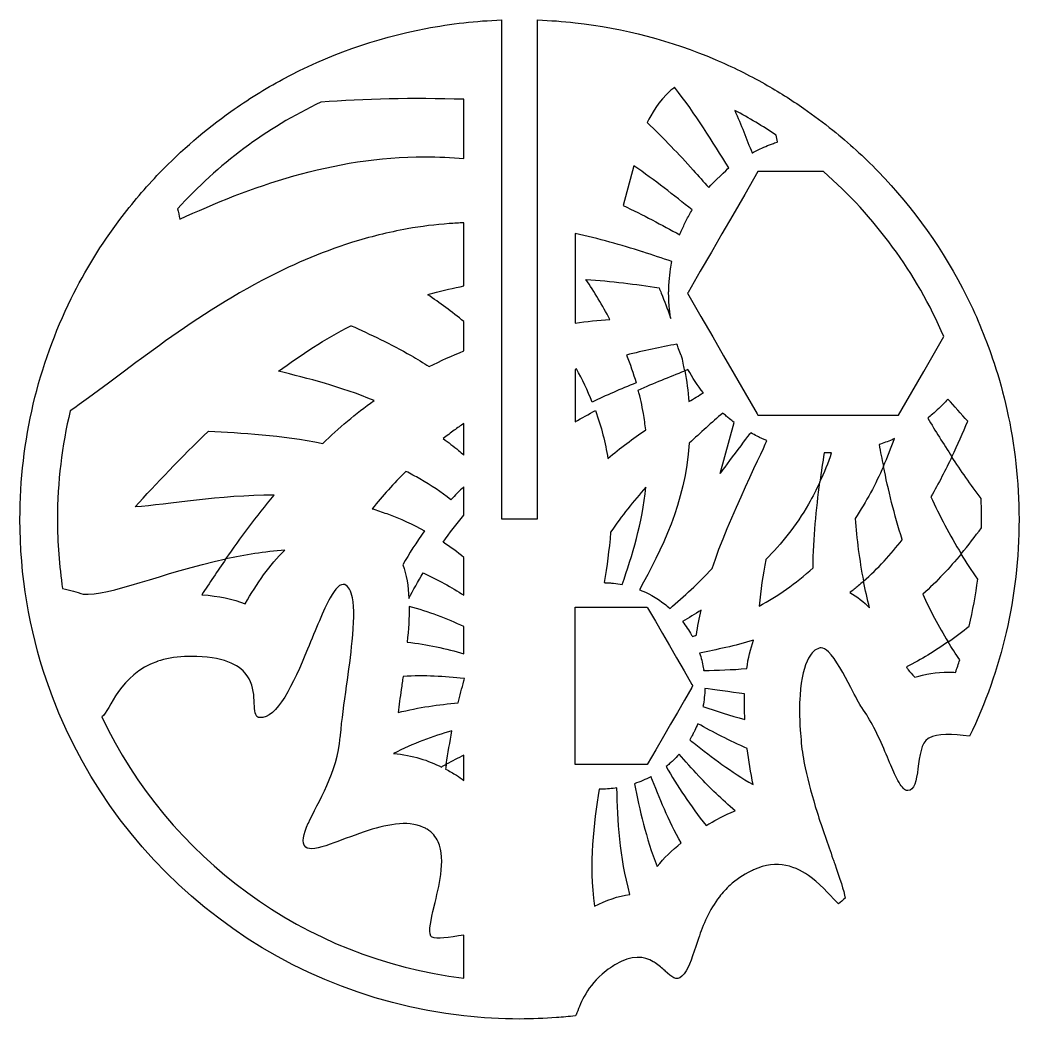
# Model space of a CAD drawing. Extents: x 14 to 419, y -217 to -4.
# Drawn here: x 331.6 to 411.6, y -216.7 to -136.7 of the extents above; entities that cross this region are included whole.
import ezdxf

# ---------------------------------------------------------------- set-up
doc = ezdxf.new("R2010")
doc.units = 0
doc.header["$MEASUREMENT"] = 0
doc.layers.add('LAYER_1', color=7, linetype='CONTINUOUS')

msp = doc.modelspace()

# ---------------------------------------------------------------- linework, layer by layer
at = {"layer": 'LAYER_1'}
msp.add_lwpolyline([(376.082, -183.688), (381.857, -183.688), (381.889, -183.744), (382.513, -184.824), (383.085, -185.815), (383.632, -186.761), (384.196, -187.738), (384.81, -188.8), (385.438, -189.886), (385.502, -189.996), (385.466, -190.045), (385.431, -190.112), (384.845, -191.131), (384.274, -192.116), (384.274, -192.123), (383.724, -193.068), (383.162, -194.038), (382.545, -195.107), (381.857, -196.296), (376.082, -196.296), (376.082, -183.688)], dxfattribs=at)
for points, knots in [([(410.658, -167.873), (410.379, -166.61), (410.037, -165.371), (409.635, -164.162), (409.035, -162.327), (408.305, -160.552), (407.455, -158.849), (405.606, -155.141), (403.201, -151.758), (400.343, -148.816), (399.207, -147.641), (397.997, -146.537), (396.723, -145.514), (395.972, -144.903), (395.199, -144.325), (394.402, -143.775), (393.393, -143.073), (392.345, -142.416), (391.269, -141.81), (389.985, -141.083), (388.659, -140.427), (387.29, -139.848), (383.784, -138.352), (380.02, -137.344), (376.082, -136.909), (375.095, -136.796), (374.093, -136.726), (373.084, -136.691), (373.084, -136.691), (373.084, -176.632), (373.084, -176.632), (373.084, -176.632), (370.184, -176.632), (370.184, -176.632), (370.184, -176.632), (370.184, -136.691), (370.184, -136.691), (369.172, -136.726), (368.169, -136.796), (367.182, -136.913), (366.152, -137.026), (365.132, -137.181), (364.127, -137.372), (360.063, -138.141), (356.214, -139.527), (352.686, -141.432), (351.247, -142.205), (349.857, -143.066), (348.53, -144.011), (346.474, -145.468), (344.558, -147.115), (342.816, -148.929), (341.679, -150.103), (340.618, -151.352), (339.633, -152.661), (338.148, -154.637), (336.843, -156.753), (335.742, -158.986), (333.11, -164.317), (331.632, -170.318), (331.632, -176.664), (331.632, -181.166), (332.377, -185.49), (333.746, -189.526), (338.642, -203.955), (351.557, -214.687), (367.182, -216.411), (368.642, -216.577), (370.128, -216.662), (371.634, -216.662), (372.632, -216.662), (373.624, -216.623), (374.601, -216.549), (375.098, -216.514), (375.592, -216.468), (376.082, -216.415), (376.097, -216.415), (376.114, -216.411), (376.128, -216.408), (376.142, -216.38), (376.153, -216.351), (376.167, -216.32), (376.502, -215.537), (376.859, -214.263), (378.256, -213.064), (378.456, -212.894), (378.675, -212.725), (378.919, -212.559), (379.028, -212.482), (379.144, -212.411), (379.272, -212.334), (380.665, -211.49), (381.621, -211.656), (382.348, -212.079), (382.394, -212.108), (382.443, -212.136), (382.489, -212.168), (382.796, -212.372), (383.053, -212.605), (383.29, -212.817), (383.29, -212.817), (383.297, -212.824), (383.297, -212.824), (383.812, -213.293), (384.203, -213.653), (384.641, -213.233), (385.113, -212.775), (385.406, -211.9), (385.748, -210.862), (385.819, -210.651), (385.89, -210.435), (385.967, -210.213), (386.334, -209.127), (386.814, -207.941), (387.643, -206.876), (387.883, -206.558), (388.165, -206.244), (388.493, -205.948), (388.962, -205.518), (389.523, -205.133), (390.197, -204.805), (390.254, -204.784), (390.306, -204.752), (390.359, -204.728), (392.285, -203.853), (393.824, -204.449), (394.998, -205.331), (395.975, -206.068), (396.695, -207.003), (397.168, -207.447), (397.355, -207.296), (397.538, -207.141), (397.718, -206.982), (397.605, -206.372), (397.281, -205.408), (396.872, -204.244), (396.826, -204.107), (396.776, -203.969), (396.727, -203.828), (396.332, -202.703), (395.873, -201.422), (395.457, -200.095), (395.09, -198.921), (394.755, -197.718), (394.512, -196.561), (394.37, -195.88), (394.261, -195.217), (394.197, -194.585), (394.166, -194.218), (394.134, -193.866), (394.113, -193.53), (394.042, -192.451), (394.042, -191.527), (394.095, -190.747), (394.191, -189.339), (394.448, -188.38), (394.776, -187.776), (395.034, -187.307), (395.323, -187.057), (395.619, -186.979), (395.676, -186.954), (395.739, -186.947), (395.792, -186.947), (395.965, -186.941), (396.159, -187.064), (396.371, -187.275), (396.949, -187.847), (397.623, -189.082), (398.166, -190.129), (398.551, -190.849), (398.865, -191.474), (399.052, -191.738), (399.404, -192.239), (399.722, -192.779), (400.004, -193.326), (400.671, -194.607), (401.176, -195.943), (401.616, -196.913), (401.761, -197.231), (401.895, -197.51), (402.029, -197.735), (402.266, -198.138), (402.488, -198.378), (402.717, -198.381), (403.264, -198.392), (403.412, -197.556), (403.539, -196.624), (403.677, -195.622), (403.797, -194.515), (404.351, -194.201), (404.365, -194.193), (404.389, -194.176), (404.404, -194.176), (405.113, -193.806), (406.28, -193.816), (407.677, -194.028), (410.21, -188.775), (411.632, -182.887), (411.632, -176.664), (411.632, -173.644), (411.297, -170.702), (410.658, -167.873)], [0, 0, 0, 0, 1, 1, 1, 2, 2, 2, 3, 3, 3, 4, 4, 4, 5, 5, 5, 6, 6, 6, 7, 7, 7, 8, 8, 8, 9, 9, 9, 10, 10, 10, 11, 11, 11, 12, 12, 12, 13, 13, 13, 14, 14, 14, 15, 15, 15, 16, 16, 16, 17, 17, 17, 18, 18, 18, 19, 19, 19, 20, 20, 20, 21, 21, 21, 22, 22, 22, 23, 23, 23, 24, 24, 24, 25, 25, 25, 26, 26, 26, 27, 27, 27, 28, 28, 28, 29, 29, 29, 30, 30, 30, 31, 31, 31, 32, 32, 32, 33, 33, 33, 34, 34, 34, 35, 35, 35, 36, 36, 36, 37, 37, 37, 38, 38, 38, 39, 39, 39, 40, 40, 40, 41, 41, 41, 42, 42, 42, 43, 43, 43, 44, 44, 44, 45, 45, 45, 46, 46, 46, 47, 47, 47, 48, 48, 48, 49, 49, 49, 50, 50, 50, 51, 51, 51, 52, 52, 52, 53, 53, 53, 54, 54, 54, 55, 55, 55, 56, 56, 56, 57, 57, 57, 58, 58, 58, 59, 59, 59, 60, 60, 60, 61, 61, 61, 62, 62, 62, 63, 63, 63, 64, 64, 64, 65, 65, 65, 66, 66, 66, 67, 67, 67, 67]), ([(383.755, -142.321), (383.85, -142.236), (383.953, -142.159), (384.052, -142.074), (385.734, -144.254), (387.11, -146.441), (388.384, -148.537), (388.274, -148.646), (387.188, -149.645), (386.782, -150.107), (386.376, -149.645), (385.967, -149.186), (385.544, -148.717), (384.404, -147.45), (383.195, -146.16), (381.857, -144.9), (382.154, -144.261), (382.757, -143.2), (383.755, -142.321)], [0, 0, 0, 0, 1, 1, 1, 2, 2, 2, 3, 3, 3, 4, 4, 4, 5, 5, 5, 6, 6, 6, 6]), ([(355.724, -143.263), (359.192, -143.016), (363.058, -142.903), (367.182, -143.041), (367.182, -143.041), (367.182, -147.789), (367.182, -147.789), (366.173, -147.691), (365.129, -147.637), (364.053, -147.637), (356.683, -147.637), (349.977, -150.075), (344.421, -152.647), (344.382, -152.35), (344.325, -152.065), (344.258, -151.797), (347.472, -148.258), (351.363, -145.348), (355.724, -143.263)], [0, 0, 0, 0, 1, 1, 1, 2, 2, 2, 3, 3, 3, 4, 4, 4, 5, 5, 5, 6, 6, 6, 6]), ([(392.183, -145.909), (392.222, -146.089), (392.257, -146.269), (392.293, -146.449), (392.293, -146.449), (392.056, -146.526), (391.964, -146.565), (391.548, -146.724), (391.142, -146.893), (390.744, -147.08), (390.402, -147.253), (390.254, -147.331), (390.254, -147.331), (389.823, -146.226), (389.372, -145.087), (388.874, -143.93), (390.014, -144.533), (391.118, -145.193), (392.183, -145.909)], [0, 0, 0, 0, 1, 1, 1, 2, 2, 2, 3, 3, 3, 4, 4, 4, 5, 5, 5, 6, 6, 6, 6]), ([(380.795, -148.364), (382.468, -149.521), (384.006, -150.731), (385.459, -151.896), (385.286, -152.171), (385.131, -152.45), (384.983, -152.739), (384.905, -152.88), (384.845, -153.021), (384.782, -153.162), (384.711, -153.31), (384.641, -153.451), (384.584, -153.6), (384.532, -153.709), (384.482, -153.85), (384.461, -153.889), (383.028, -153.099), (381.529, -152.294), (379.935, -151.536), (379.935, -151.536), (380.795, -148.364), (380.795, -148.364)], [0, 0, 0, 0, 1, 1, 1, 2, 2, 2, 3, 3, 3, 4, 4, 4, 5, 5, 5, 6, 6, 6, 7, 7, 7, 7]), ([(402.569, -167.315), (402.569, -167.315), (401.99, -168.325), (401.99, -168.325), (401.99, -168.325), (390.726, -168.325), (390.726, -168.325), (390.726, -168.325), (390.673, -168.229), (390.673, -168.229), (390.673, -168.229), (389.71, -166.568), (389.71, -166.568), (389.71, -166.568), (389.125, -165.551), (389.125, -165.551), (389.125, -165.551), (388.828, -165.033), (388.828, -165.033), (388.828, -165.033), (387.978, -163.566), (387.978, -163.566), (387.978, -163.566), (387.11, -162.066), (387.11, -162.066), (387.11, -162.066), (386.158, -160.415), (386.158, -160.415), (386.158, -160.415), (385.092, -158.57), (385.092, -158.57), (385.092, -158.57), (385.138, -158.492), (385.138, -158.492), (385.138, -158.492), (386.108, -156.806), (386.108, -156.806), (386.108, -156.806), (386.994, -155.282), (386.994, -155.282), (386.994, -155.282), (387.11, -155.078), (387.11, -155.078), (387.11, -155.078), (387.844, -153.811), (387.844, -153.811), (387.844, -153.811), (388.712, -152.312), (388.712, -152.312), (388.712, -152.312), (389.664, -150.661), (389.664, -150.661), (389.664, -150.661), (390.726, -148.816), (390.726, -148.816), (390.726, -148.816), (395.965, -148.816), (395.965, -148.816), (400.092, -152.421), (403.416, -156.933), (405.617, -162.038), (405.617, -162.038), (404.872, -163.329), (404.872, -163.329), (404.872, -163.329), (404.008, -164.832), (404.008, -164.832), (404.008, -164.832), (403.052, -166.479), (403.052, -166.479), (403.052, -166.479), (402.576, -167.308), (402.576, -167.308), (402.576, -167.308), (402.576, -167.308), (402.569, -167.315)], [0, 0, 0, 0, 1, 1, 1, 2, 2, 2, 3, 3, 3, 4, 4, 4, 5, 5, 5, 6, 6, 6, 7, 7, 7, 8, 8, 8, 9, 9, 9, 10, 10, 10, 11, 11, 11, 12, 12, 12, 13, 13, 13, 14, 14, 14, 15, 15, 15, 16, 16, 16, 17, 17, 17, 18, 18, 18, 19, 19, 19, 20, 20, 20, 21, 21, 21, 22, 22, 22, 23, 23, 23, 24, 24, 24, 25, 25, 25, 25]), ([(336.684, -182.658), (336.19, -182.464), (335.647, -182.315), (335.047, -182.21), (334.772, -180.4), (334.631, -178.548), (334.631, -176.664), (334.631, -173.672), (334.987, -170.766), (335.661, -167.979), (339.4, -165.431), (344.544, -160.958), (351.004, -157.554), (353.237, -156.365), (355.635, -155.31), (358.186, -154.513), (359.622, -154.054), (361.107, -153.688), (362.649, -153.413), (363.795, -153.208), (364.906, -153.07), (366, -152.989), (366, -152.989), (366.007, -152.989), (366.007, -152.989), (366.402, -152.961), (366.794, -152.943), (367.182, -152.929), (367.182, -152.929), (367.182, -157.978), (367.182, -157.978), (366.36, -158.136), (365.527, -158.334), (364.681, -158.57), (364.547, -158.602), (364.423, -158.64), (364.289, -158.679), (365.235, -159.332), (366.212, -160.045), (367.182, -160.828), (367.182, -160.828), (367.182, -163.185), (367.182, -163.185), (366.261, -163.551), (365.337, -163.968), (364.405, -164.44), (363.922, -164.126), (363.435, -163.837), (362.952, -163.558), (361.312, -162.62), (359.668, -161.837), (358.147, -161.166), (358.137, -161.166), (358.137, -161.166), (358.137, -161.166), (356.059, -162.235), (354.129, -163.488), (352.337, -164.814), (354.651, -165.361), (357.318, -166.049), (359.989, -167.153), (358.514, -168.208), (357.145, -169.365), (355.872, -170.582), (352.541, -169.887), (349.328, -169.746), (346.728, -169.605), (344.498, -171.725), (342.554, -173.835), (340.843, -175.662), (343.531, -175.5), (347.55, -174.71), (351.995, -174.735), (350.566, -176.438), (349.285, -178.163), (348.128, -179.828), (349.628, -179.507), (351.204, -179.25), (352.845, -179.133), (351.635, -180.305), (350.573, -181.829), (349.667, -183.416), (348.696, -183.049), (347.55, -182.792), (346.188, -182.704), (346.798, -181.776), (347.437, -180.813), (348.128, -179.828), (342.978, -180.94), (338.787, -182.82), (336.684, -182.658)], [0, 0, 0, 0, 1, 1, 1, 2, 2, 2, 3, 3, 3, 4, 4, 4, 5, 5, 5, 6, 6, 6, 7, 7, 7, 8, 8, 8, 9, 9, 9, 10, 10, 10, 11, 11, 11, 12, 12, 12, 13, 13, 13, 14, 14, 14, 15, 15, 15, 16, 16, 16, 17, 17, 17, 18, 18, 18, 19, 19, 19, 20, 20, 20, 21, 21, 21, 22, 22, 22, 23, 23, 23, 24, 24, 24, 25, 25, 25, 26, 26, 26, 27, 27, 27, 28, 28, 28, 29, 29, 29, 30, 30, 30, 30]), ([(376.082, -153.783), (377.977, -154.189), (379.776, -154.703), (381.491, -155.25), (381.491, -155.25), (381.497, -155.25), (381.497, -155.25), (382.295, -155.508), (383.067, -155.766), (383.826, -156.023), (383.787, -156.217), (383.755, -156.422), (383.724, -156.623), (383.671, -156.954), (383.639, -157.297), (383.618, -157.632), (383.607, -157.657), (383.607, -157.688), (383.607, -157.72), (383.593, -157.9), (383.586, -158.069), (383.586, -158.249), (383.576, -158.359), (383.576, -158.461), (383.576, -158.57), (383.576, -158.891), (383.593, -159.212), (383.618, -159.522), (383.625, -159.682), (383.639, -159.837), (383.657, -159.992), (383.671, -160.15), (383.695, -160.306), (383.716, -160.461), (383.724, -160.5), (383.724, -160.549), (383.741, -160.588), (383.724, -160.539), (383.71, -160.51), (383.695, -160.461), (383.477, -159.812), (383.233, -159.188), (382.983, -158.57), (382.919, -158.422), (382.866, -158.274), (382.803, -158.133), (380.951, -157.85), (378.996, -157.593), (376.957, -157.452), (377.62, -158.461), (378.27, -159.533), (378.873, -160.665), (377.959, -160.733), (377.028, -160.824), (376.082, -160.948), (376.082, -160.948), (376.082, -153.783), (376.082, -153.783)], [0, 0, 0, 0, 1, 1, 1, 2, 2, 2, 3, 3, 3, 4, 4, 4, 5, 5, 5, 6, 6, 6, 7, 7, 7, 8, 8, 8, 9, 9, 9, 10, 10, 10, 11, 11, 11, 12, 12, 12, 13, 13, 13, 14, 14, 14, 15, 15, 15, 16, 16, 16, 17, 17, 17, 18, 18, 18, 19, 19, 19, 19]), ([(376.082, -164.662), (376.118, -164.652), (376.157, -164.638), (376.192, -164.627), (376.661, -165.463), (377.081, -166.349), (377.451, -167.277), (378.552, -166.754), (379.723, -166.236), (380.965, -165.739), (380.75, -164.973), (380.489, -164.228), (380.192, -163.509), (381.575, -163.174), (382.937, -162.892), (384.242, -162.634), (384.281, -162.768), (384.327, -162.892), (384.373, -163.018), (384.436, -163.198), (384.507, -163.368), (384.584, -163.541), (384.595, -163.566), (384.602, -163.597), (384.616, -163.618), (384.623, -163.629), (384.623, -163.629), (384.623, -163.636), (384.623, -163.643), (384.63, -163.657), (384.641, -163.675), (384.687, -163.894), (384.732, -164.112), (384.771, -164.331), (384.81, -164.479), (384.835, -164.627), (384.866, -164.775), (384.951, -164.744), (385.039, -164.705), (385.124, -164.673), (385.484, -165.329), (385.9, -165.957), (386.359, -166.536), (385.978, -166.762), (385.593, -166.994), (385.202, -167.238), (385.131, -166.402), (385.015, -165.58), (384.866, -164.775), (383.657, -165.252), (382.397, -165.753), (381.131, -166.317), (381.304, -166.924), (381.445, -167.552), (381.554, -168.19), (381.631, -168.638), (381.691, -169.065), (381.741, -169.496), (380.725, -170.201), (379.709, -170.959), (378.707, -171.785), (378.513, -170.543), (378.192, -169.27), (377.716, -167.957), (377.169, -168.243), (376.626, -168.543), (376.082, -168.868), (376.082, -168.868), (376.082, -164.662), (376.082, -164.662)], [0, 0, 0, 0, 1, 1, 1, 2, 2, 2, 3, 3, 3, 4, 4, 4, 5, 5, 5, 6, 6, 6, 7, 7, 7, 8, 8, 8, 9, 9, 9, 10, 10, 10, 11, 11, 11, 12, 12, 12, 13, 13, 13, 14, 14, 14, 15, 15, 15, 16, 16, 16, 17, 17, 17, 18, 18, 18, 19, 19, 19, 20, 20, 20, 21, 21, 21, 22, 22, 22, 23, 23, 23, 23]), ([(408.626, -177.341), (408.115, -178.036), (407.575, -178.738), (407, -179.43), (407.409, -180.103), (407.85, -180.777), (408.323, -181.444), (408.16, -182.721), (407.931, -183.977), (407.635, -185.212), (407.095, -185.646), (406.534, -186.069), (405.952, -186.478), (406.248, -186.954), (406.559, -187.435), (406.887, -187.907), (406.778, -188.246), (406.665, -188.581), (406.545, -188.916), (406.358, -188.906), (406.178, -188.902), (405.998, -188.902), (404.993, -188.902), (404.1, -189.036), (403.296, -189.308), (403.084, -189.082), (402.865, -188.856), (402.756, -188.722), (402.717, -188.651), (402.668, -188.567), (402.622, -188.472), (403.804, -187.886), (404.911, -187.205), (405.952, -186.478), (405.173, -185.205), (404.499, -183.931), (403.927, -182.658), (405.063, -181.635), (406.079, -180.541), (407, -179.43), (406.069, -177.906), (405.271, -176.368), (404.576, -174.858), (405.201, -173.778), (405.758, -172.702), (406.256, -171.655), (405.571, -170.607), (404.929, -169.573), (404.319, -168.568), (404.446, -168.466), (404.576, -168.363), (404.693, -168.254), (404.872, -168.106), (405.045, -167.95), (405.208, -167.784), (405.296, -167.707), (405.374, -167.629), (405.451, -167.552), (405.578, -167.425), (405.702, -167.294), (405.822, -167.16), (405.857, -167.122), (405.899, -167.083), (405.935, -167.033), (406.46, -167.622), (406.986, -168.215), (407.532, -168.815), (407.141, -169.714), (406.718, -170.678), (406.256, -171.655), (406.972, -172.759), (407.744, -173.877), (408.595, -174.985), (408.619, -175.542), (408.633, -176.1), (408.633, -176.664), (408.633, -176.89), (408.63, -177.116), (408.626, -177.341)], [0, 0, 0, 0, 1, 1, 1, 2, 2, 2, 3, 3, 3, 4, 4, 4, 5, 5, 5, 6, 6, 6, 7, 7, 7, 8, 8, 8, 9, 9, 9, 10, 10, 10, 11, 11, 11, 12, 12, 12, 13, 13, 13, 14, 14, 14, 15, 15, 15, 16, 16, 16, 17, 17, 17, 18, 18, 18, 19, 19, 19, 20, 20, 20, 21, 21, 21, 22, 22, 22, 23, 23, 23, 24, 24, 24, 25, 25, 25, 26, 26, 26, 26]), ([(390.165, -169.746), (390.331, -169.834), (390.493, -169.926), (390.659, -170.004), (390.744, -170.053), (390.822, -170.092), (390.91, -170.131), (390.994, -170.169), (391.079, -170.208), (391.167, -170.247), (391.245, -170.286), (391.337, -170.325), (391.425, -170.357), (391.509, -170.395), (388.288, -176.78), (387.064, -180.594), (387.064, -180.594), (387.064, -180.601), (387.064, -180.601), (385.943, -181.79), (384.789, -182.831), (383.685, -183.797), (383.395, -183.54), (383.085, -183.307), (382.757, -183.088), (382.03, -182.601), (381.374, -182.354), (381.24, -182.298), (382.99, -179.109), (384.898, -175.38), (385.226, -170.568), (386.126, -169.725), (387.033, -168.917), (387.907, -168.152), (387.992, -168.24), (388.094, -168.317), (388.186, -168.395), (388.274, -168.466), (388.37, -168.536), (388.454, -168.606), (388.634, -168.755), (388.634, -168.776), (388.828, -168.903), (388.828, -168.903), (387.703, -172.981), (387.703, -172.981), (387.703, -172.981), (390.07, -169.746), (390.165, -169.746)], [0, 0, 0, 0, 1, 1, 1, 2, 2, 2, 3, 3, 3, 4, 4, 4, 5, 5, 5, 6, 6, 6, 7, 7, 7, 8, 8, 8, 9, 9, 9, 10, 10, 10, 11, 11, 11, 12, 12, 12, 13, 13, 13, 14, 14, 14, 15, 15, 15, 16, 16, 16, 16]), ([(366.758, -171.154), (366.353, -170.819), (365.944, -170.497), (365.524, -170.201), (365.813, -169.972), (366.109, -169.746), (366.406, -169.535), (366.663, -169.344), (366.921, -169.164), (367.182, -168.987), (367.182, -168.987), (367.182, -171.517), (367.182, -171.517), (367.044, -171.394), (366.903, -171.274), (366.758, -171.154)], [0, 0, 0, 0, 1, 1, 1, 2, 2, 2, 3, 3, 3, 4, 4, 4, 5, 5, 5, 5]), ([(400.421, -170.684), (400.597, -170.631), (400.77, -170.568), (400.95, -170.497), (401.122, -170.434), (401.295, -170.363), (401.468, -170.286), (401.528, -170.261), (401.592, -170.229), (401.655, -170.201), (401.387, -170.935), (401.098, -171.676), (400.777, -172.42), (400.653, -171.834), (400.537, -171.256), (400.421, -170.684)], [0, 0, 0, 0, 1, 1, 1, 2, 2, 2, 3, 3, 3, 4, 4, 4, 5, 5, 5, 5]), ([(395.69, -173.669), (395.792, -172.871), (395.909, -172.106), (396.025, -171.34), (396.138, -171.348), (396.247, -171.348), (396.353, -171.348), (396.448, -171.348), (396.544, -171.348), (396.628, -171.34), (396.364, -172.124), (396.05, -172.903), (395.69, -173.669)], [0, 0, 0, 0, 1, 1, 1, 2, 2, 2, 3, 3, 3, 4, 4, 4, 4]), ([(402.273, -178.291), (401.373, -179.469), (400.343, -180.594), (399.179, -181.617), (399.316, -182.33), (399.482, -183.042), (399.669, -183.759), (399.2, -183.261), (398.678, -182.831), (398.089, -182.517), (398.314, -182.354), (398.537, -182.175), (398.763, -181.984), (398.903, -181.867), (399.045, -181.751), (399.179, -181.617), (398.84, -179.906), (398.635, -178.227), (398.505, -176.6), (399.412, -175.249), (400.152, -173.842), (400.777, -172.427), (401.168, -174.311), (401.637, -176.279), (402.273, -178.28), (402.273, -178.28), (402.273, -178.291), (402.273, -178.291)], [0, 0, 0, 0, 1, 1, 1, 2, 2, 2, 3, 3, 3, 4, 4, 4, 5, 5, 5, 6, 6, 6, 7, 7, 7, 8, 8, 8, 9, 9, 9, 9]), ([(367.182, -179.712), (367.182, -179.712), (367.182, -182.742), (367.182, -182.742), (366.173, -182.09), (365.09, -181.483), (363.912, -180.954), (363.506, -181.635), (363.132, -182.315), (362.772, -183), (362.726, -182.009), (362.585, -181.102), (362.296, -180.305), (362.79, -179.405), (363.368, -178.509), (364.038, -177.592), (363.107, -177.077), (362.098, -176.608), (361.008, -176.209), (360.617, -176.068), (360.214, -175.937), (359.826, -175.817), (360.663, -174.787), (361.562, -173.789), (362.539, -172.826), (362.913, -173.013), (363.287, -173.217), (363.661, -173.429), (364.561, -173.944), (365.383, -174.505), (366.134, -175.094), (366.469, -174.745), (366.815, -174.399), (367.182, -174.057), (367.182, -174.057), (367.182, -176.332), (367.182, -176.332), (366.593, -177.038), (366.035, -177.754), (365.517, -178.491), (366.102, -178.88), (366.656, -179.289), (367.182, -179.712)], [0, 0, 0, 0, 1, 1, 1, 2, 2, 2, 3, 3, 3, 4, 4, 4, 5, 5, 5, 6, 6, 6, 7, 7, 7, 8, 8, 8, 9, 9, 9, 10, 10, 10, 11, 11, 11, 12, 12, 12, 13, 13, 13, 14, 14, 14, 14]), ([(379.857, -181.885), (379.631, -181.846), (379.395, -181.807), (379.152, -181.783), (379.046, -181.776), (378.936, -181.758), (378.823, -181.751), (378.714, -181.744), (378.605, -181.737), (378.495, -181.737), (378.474, -181.737), (378.45, -181.726), (378.425, -181.726), (378.623, -180.453), (378.816, -179.109), (378.926, -177.701), (378.926, -177.694), (378.926, -177.687), (378.926, -177.687), (379.818, -176.389), (380.771, -175.193), (381.755, -174.092), (381.466, -176.992), (380.647, -179.571), (379.857, -181.885)], [0, 0, 0, 0, 1, 1, 1, 2, 2, 2, 3, 3, 3, 4, 4, 4, 5, 5, 5, 6, 6, 6, 7, 7, 7, 8, 8, 8, 8]), ([(395.136, -180.541), (393.746, -181.815), (392.293, -182.806), (390.829, -183.617), (390.945, -182.337), (391.125, -181.095), (391.361, -179.892), (391.361, -179.892), (391.361, -179.885), (391.361, -179.885), (392.603, -178.64), (393.767, -177.193), (394.776, -175.436), (395.111, -174.858), (395.418, -174.272), (395.69, -173.68), (395.394, -175.842), (395.161, -178.131), (395.136, -180.541)], [0, 0, 0, 0, 1, 1, 1, 2, 2, 2, 3, 3, 3, 4, 4, 4, 5, 5, 5, 6, 6, 6, 6]), ([(367.182, -213.395), (354.351, -211.85), (343.517, -203.711), (338.187, -192.479), (338.85, -191.961), (339.605, -189.082), (342.639, -188.034), (342.639, -188.027), (342.646, -188.027), (342.646, -188.027), (343.263, -187.816), (343.983, -187.674), (344.812, -187.653), (347.564, -187.565), (348.947, -188.15), (349.642, -188.948), (350.721, -190.169), (350.199, -191.879), (350.566, -192.387), (350.619, -192.472), (350.697, -192.522), (350.816, -192.535), (352.206, -192.684), (353.512, -189.833), (354.669, -187.043), (355.314, -185.48), (355.918, -183.938), (356.475, -182.947), (356.895, -182.188), (357.286, -181.758), (357.639, -181.892), (357.96, -182.015), (358.154, -182.393), (358.253, -182.947), (358.412, -183.776), (358.373, -185.018), (358.232, -186.425), (358.122, -187.544), (357.96, -188.768), (357.787, -189.981), (357.597, -191.378), (357.403, -192.747), (357.294, -193.929), (357.294, -193.929), (357.294, -193.936), (357.294, -193.936), (357.286, -193.989), (357.286, -194.038), (357.279, -194.084), (357.036, -196.896), (355.494, -199.326), (354.729, -200.977), (354.722, -200.984), (354.722, -200.984), (354.722, -200.992), (354.316, -201.884), (354.136, -202.54), (354.51, -202.9), (354.799, -203.172), (355.519, -203.002), (356.464, -202.674), (357.255, -202.399), (358.207, -202.008), (359.195, -201.679), (360.863, -201.118), (362.649, -200.72), (363.943, -201.32), (364.046, -201.358), (364.141, -201.415), (364.233, -201.468), (364.649, -201.729), (364.931, -202.071), (365.111, -202.477), (365.446, -203.203), (365.453, -204.128), (365.33, -205.087), (365.33, -205.087), (365.33, -205.094), (365.33, -205.094), (365.217, -205.955), (364.991, -206.837), (364.804, -207.627), (364.804, -207.635), (364.804, -207.635), (364.804, -207.645), (364.804, -207.652), (364.804, -207.652), (364.797, -207.659), (364.54, -208.721), (364.328, -209.606), (364.54, -210.019), (364.561, -210.058), (364.592, -210.09), (364.638, -210.114), (364.977, -210.305), (365.958, -210.114), (367.182, -209.956), (367.182, -209.956), (367.182, -213.395), (367.182, -213.395)], [0, 0, 0, 0, 1, 1, 1, 2, 2, 2, 3, 3, 3, 4, 4, 4, 5, 5, 5, 6, 6, 6, 7, 7, 7, 8, 8, 8, 9, 9, 9, 10, 10, 10, 11, 11, 11, 12, 12, 12, 13, 13, 13, 14, 14, 14, 15, 15, 15, 16, 16, 16, 17, 17, 17, 18, 18, 18, 19, 19, 19, 20, 20, 20, 21, 21, 21, 22, 22, 22, 23, 23, 23, 24, 24, 24, 25, 25, 25, 26, 26, 26, 27, 27, 27, 28, 28, 28, 29, 29, 29, 30, 30, 30, 31, 31, 31, 32, 32, 32, 33, 33, 33, 33]), ([(367.182, -185.247), (367.182, -185.247), (367.182, -187.42), (367.182, -187.42), (365.76, -187.015), (364.25, -186.672), (362.638, -186.496), (362.74, -185.494), (362.804, -184.534), (362.797, -183.642), (364.377, -184.055), (365.831, -184.626), (367.182, -185.247)], [0, 0, 0, 0, 1, 1, 1, 2, 2, 2, 3, 3, 3, 4, 4, 4, 4]), ([(386.172, -183.924), (386.024, -184.573), (385.9, -185.237), (385.798, -185.917), (385.688, -185.963), (385.586, -186.002), (385.484, -186.041), (385.459, -186.002), (385.438, -185.963), (385.414, -185.924), (385.195, -185.54), (384.951, -185.184), (384.687, -184.845), (385.173, -184.549), (385.671, -184.245), (386.172, -183.924)], [0, 0, 0, 0, 1, 1, 1, 2, 2, 2, 3, 3, 3, 4, 4, 4, 5, 5, 5, 5]), ([(389.83, -188.606), (388.641, -188.708), (387.491, -188.746), (386.398, -188.768), (386.415, -188.87), (386.366, -188.613), (386.352, -188.535), (386.281, -188.129), (386.179, -187.738), (386.055, -187.364), (387.431, -187.096), (388.874, -186.785), (390.367, -186.348), (390.126, -187.018), (389.947, -187.776), (389.83, -188.606)], [0, 0, 0, 0, 1, 1, 1, 2, 2, 2, 3, 3, 3, 4, 4, 4, 5, 5, 5, 5]), ([(367.182, -189.604), (367.013, -190.19), (366.861, -190.779), (366.72, -191.364), (365.181, -191.488), (363.57, -191.706), (361.911, -192.137), (361.982, -191.544), (362.07, -190.927), (362.162, -190.278), (362.211, -189.925), (362.264, -189.583), (362.313, -189.237), (364.021, -189.135), (365.644, -189.234), (367.182, -189.403), (367.199, -189.407), (367.217, -189.407), (367.235, -189.41), (367.217, -189.473), (367.199, -189.54), (367.182, -189.604)], [0, 0, 0, 0, 1, 1, 1, 2, 2, 2, 3, 3, 3, 4, 4, 4, 5, 5, 5, 6, 6, 6, 7, 7, 7, 7]), ([(389.675, -192.677), (388.493, -192.366), (387.385, -191.996), (386.32, -191.636), (386.366, -191.403), (386.408, -191.17), (386.429, -190.927), (386.461, -190.683), (386.479, -190.45), (386.479, -190.2), (387.085, -190.264), (388.556, -190.51), (389.657, -190.62), (389.633, -191.269), (389.64, -191.95), (389.675, -192.677)], [0, 0, 0, 0, 1, 1, 1, 2, 2, 2, 3, 3, 3, 4, 4, 4, 5, 5, 5, 5]), ([(367.182, -197.573), (366.995, -197.422), (366.794, -197.284), (366.578, -197.146), (366.321, -196.991), (366.032, -196.818), (365.711, -196.656), (365.735, -196.522), (365.75, -196.398), (365.767, -196.271), (365.64, -196.342), (365.51, -196.412), (365.383, -196.49), (364.367, -195.982), (363.082, -195.52), (361.545, -195.421), (363.125, -194.599), (364.695, -194.028), (366.226, -193.59), (366.057, -194.49), (365.898, -195.389), (365.767, -196.271), (366.24, -196.01), (366.712, -195.77), (367.182, -195.548), (367.182, -195.548), (367.182, -197.573), (367.182, -197.573)], [0, 0, 0, 0, 1, 1, 1, 2, 2, 2, 3, 3, 3, 4, 4, 4, 5, 5, 5, 6, 6, 6, 7, 7, 7, 8, 8, 8, 9, 9, 9, 9]), ([(385.625, -194.592), (385.502, -194.497), (385.381, -194.405), (385.265, -194.31), (385.265, -194.31), (385.265, -194.303), (385.265, -194.303), (385.304, -194.232), (385.343, -194.176), (385.381, -194.109), (385.445, -194.014), (385.502, -193.911), (385.544, -193.809), (385.544, -193.809), (385.544, -193.788), (385.544, -193.788), (385.569, -193.749), (385.593, -193.717), (385.607, -193.685), (385.632, -193.654), (385.65, -193.615), (385.664, -193.576), (385.748, -193.396), (385.837, -193.209), (385.907, -193.022), (385.907, -193.022), (385.914, -193.022), (385.914, -193.022), (387.142, -193.7), (388.454, -194.395), (389.876, -195.012), (389.876, -195.012), (389.876, -195.023), (389.876, -195.023), (389.978, -195.961), (390.141, -196.928), (390.338, -197.898), (388.571, -196.875), (387.033, -195.718), (385.625, -194.592)], [0, 0, 0, 0, 1, 1, 1, 2, 2, 2, 3, 3, 3, 4, 4, 4, 5, 5, 5, 6, 6, 6, 7, 7, 7, 8, 8, 8, 9, 9, 9, 10, 10, 10, 11, 11, 11, 12, 12, 12, 13, 13, 13, 13]), ([(388.539, -200.148), (387.953, -200.413), (387.4, -200.702), (386.867, -201.009), (386.765, -201.062), (386.666, -201.118), (386.57, -201.178), (385.304, -199.602), (384.288, -197.975), (383.367, -196.459), (383.374, -196.459), (383.381, -196.451), (383.381, -196.451), (383.466, -196.374), (383.561, -196.296), (383.646, -196.219), (383.741, -196.138), (383.826, -196.06), (383.914, -195.982), (384.094, -195.809), (384.256, -195.64), (384.411, -195.46), (384.913, -196.038), (385.438, -196.624), (385.999, -197.217), (386.874, -198.155), (387.826, -199.101), (388.906, -199.993), (388.782, -200.039), (388.666, -200.095), (388.539, -200.148)], [0, 0, 0, 0, 1, 1, 1, 2, 2, 2, 3, 3, 3, 4, 4, 4, 5, 5, 5, 6, 6, 6, 7, 7, 7, 8, 8, 8, 9, 9, 9, 10, 10, 10, 10]), ([(382.647, -204.449), (381.748, -202.156), (381.254, -199.905), (380.842, -197.834), (380.842, -197.834), (380.842, -197.827), (380.842, -197.827), (381.067, -197.75), (381.293, -197.665), (381.512, -197.57), (381.734, -197.474), (381.942, -197.376), (382.154, -197.263), (382.161, -197.263), (382.161, -197.256), (382.161, -197.256), (382.817, -198.945), (383.554, -200.759), (384.57, -202.572), (383.844, -203.158), (383.201, -203.789), (382.647, -204.449)], [0, 0, 0, 0, 1, 1, 1, 2, 2, 2, 3, 3, 3, 4, 4, 4, 5, 5, 5, 6, 6, 6, 7, 7, 7, 7]), ([(377.638, -207.635), (377.162, -204.191), (377.575, -201.048), (378.005, -198.25), (378.075, -198.258), (378.146, -198.258), (378.217, -198.258), (378.425, -198.258), (378.629, -198.25), (378.834, -198.233), (379.035, -198.219), (379.24, -198.194), (379.434, -198.162), (379.434, -198.162), (379.434, -198.169), (379.434, -198.169), (379.497, -200.773), (379.621, -203.659), (380.475, -206.682), (379.522, -206.83), (378.566, -207.151), (377.638, -207.635)], [0, 0, 0, 0, 1, 1, 1, 2, 2, 2, 3, 3, 3, 4, 4, 4, 5, 5, 5, 6, 6, 6, 7, 7, 7, 7])]:
    msp.add_open_spline(points, degree=3, knots=knots, dxfattribs=at)

doc.saveas('drawing.dxf')
